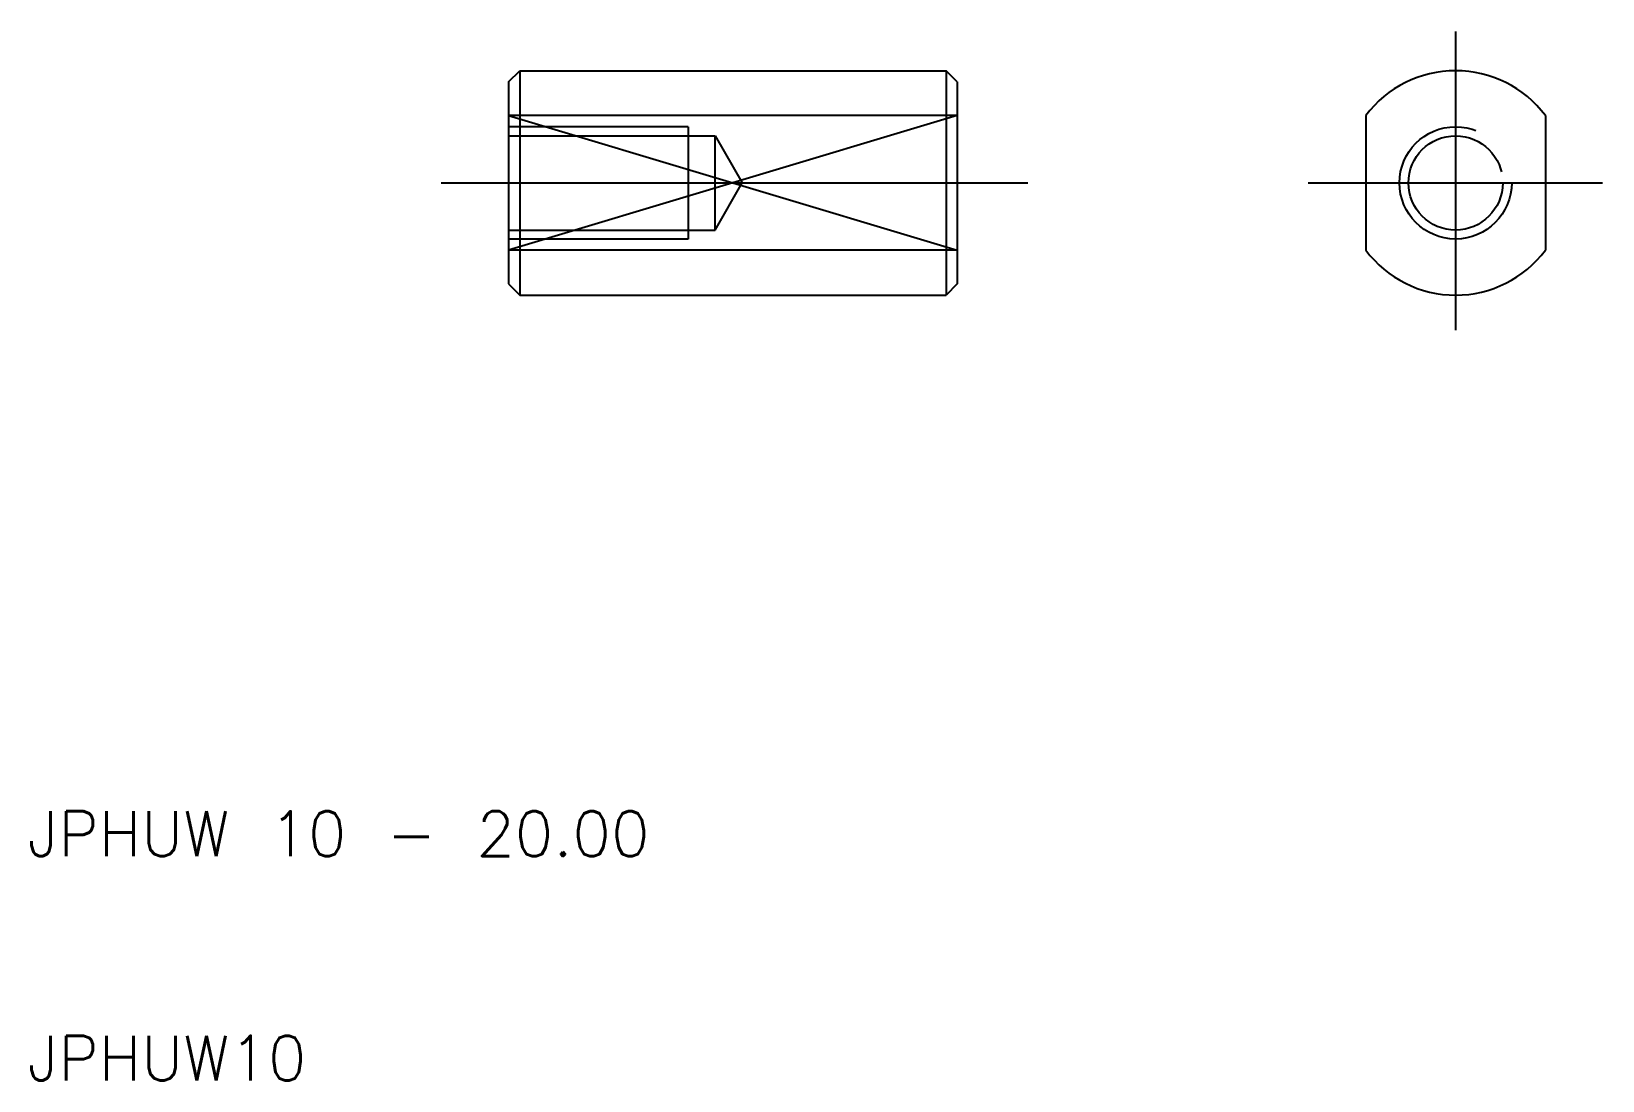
# Model space of a CAD drawing. Extents: x 10.2 to 80.2, y 10 to 56.7.
import ezdxf

# ---------------------------------------------------------------- set-up
doc = ezdxf.new("R2010")
doc.units = 0
doc.linetypes.add('CENTER', pattern=[50.8, 31.75, -6.35, 6.35, -6.35])
doc.linetypes.add('DASHED', pattern=[19.05, 12.7, -6.35])
doc.layers.get('0').update_dxf_attribs({"linetype": 'CONTINUOUS'})
doc.layers.add('CENTER', color=1, linetype='CENTER')
doc.styles.get("Standard").update_dxf_attribs({"font": 'txt.shx'})

msp = doc.modelspace()

# ---------------------------------------------------------------- linework, layer by layer
at = {"color": 7, "linetype": 'CONTINUOUS'}
for p, q in [((31.442, 54.5), (31.942, 55)), ((31.942, 55), (50.942, 55)), ((31.942, 55), (31.942, 45)), ((50.942, 55), (50.942, 45)), ((51.442, 54.5), (50.942, 55)), ((31.442, 54.5), (31.442, 45.5)), ((51.442, 54.5), (51.442, 45.5)), ((51.442, 53), (31.442, 53)), ((69.653, 53), (69.653, 47)), ((77.653, 53), (77.653, 47)), ((51.442, 47), (31.442, 47)), ((31.442, 45.5), (31.942, 45)), ((31.942, 45), (50.942, 45)), ((51.442, 45.5), (50.942, 45))]:
    msp.add_line(p, q, dxfattribs=at)
at = {"color": 3, "linetype": 'CONTINUOUS'}
for p, q in [((51.442, 53), (31.442, 47)), ((31.442, 53), (51.442, 47))]:
    msp.add_line(p, q, dxfattribs=at)
at = {"color": 3, "linetype": 'DASHED'}
for p, q in [((39.442, 52.5), (31.442, 52.5)), ((31.442, 52.1), (40.642, 52.1)), ((39.442, 52.5), (39.442, 47.5)), ((40.642, 47.9), (40.642, 52.1)), ((40.642, 52.1), (41.854, 50)), ((40.642, 47.9), (41.854, 50)), ((31.442, 47.9), (40.642, 47.9)), ((39.442, 47.5), (31.442, 47.5))]:
    msp.add_line(p, q, dxfattribs=at)
for radius in [2.5, 2.1]:
    msp.add_circle((73.653, 50), radius, dxfattribs=at)
at = {"color": 7, "linetype": 'CONTINUOUS'}
for start, end in [(36.8699, 143.1301), (216.8699, 323.1301)]:
    msp.add_arc((73.653, 50), 5, start, end, dxfattribs=at)
at = {"layer": 'CENTER', "color": 1, "linetype": 'CENTER'}
for p, q in [((73.653, 56.75), (73.653, 43.441)), ((28.442, 50), (54.582, 50)), ((67.084, 50), (80.204, 50))]:
    msp.add_line(p, q, dxfattribs=at)

# ---------------------------------------------------------------- texts
at = {"color": 7, "linetype": 'CONTINUOUS'}
for s, p in [('JPHUW 10 - 20.00', (10, 20)), ('JPHUW10', (10, 10))]:
    msp.add_text(s, height=2, dxfattribs=at).set_placement(p)

doc.saveas('drawing.dxf')
